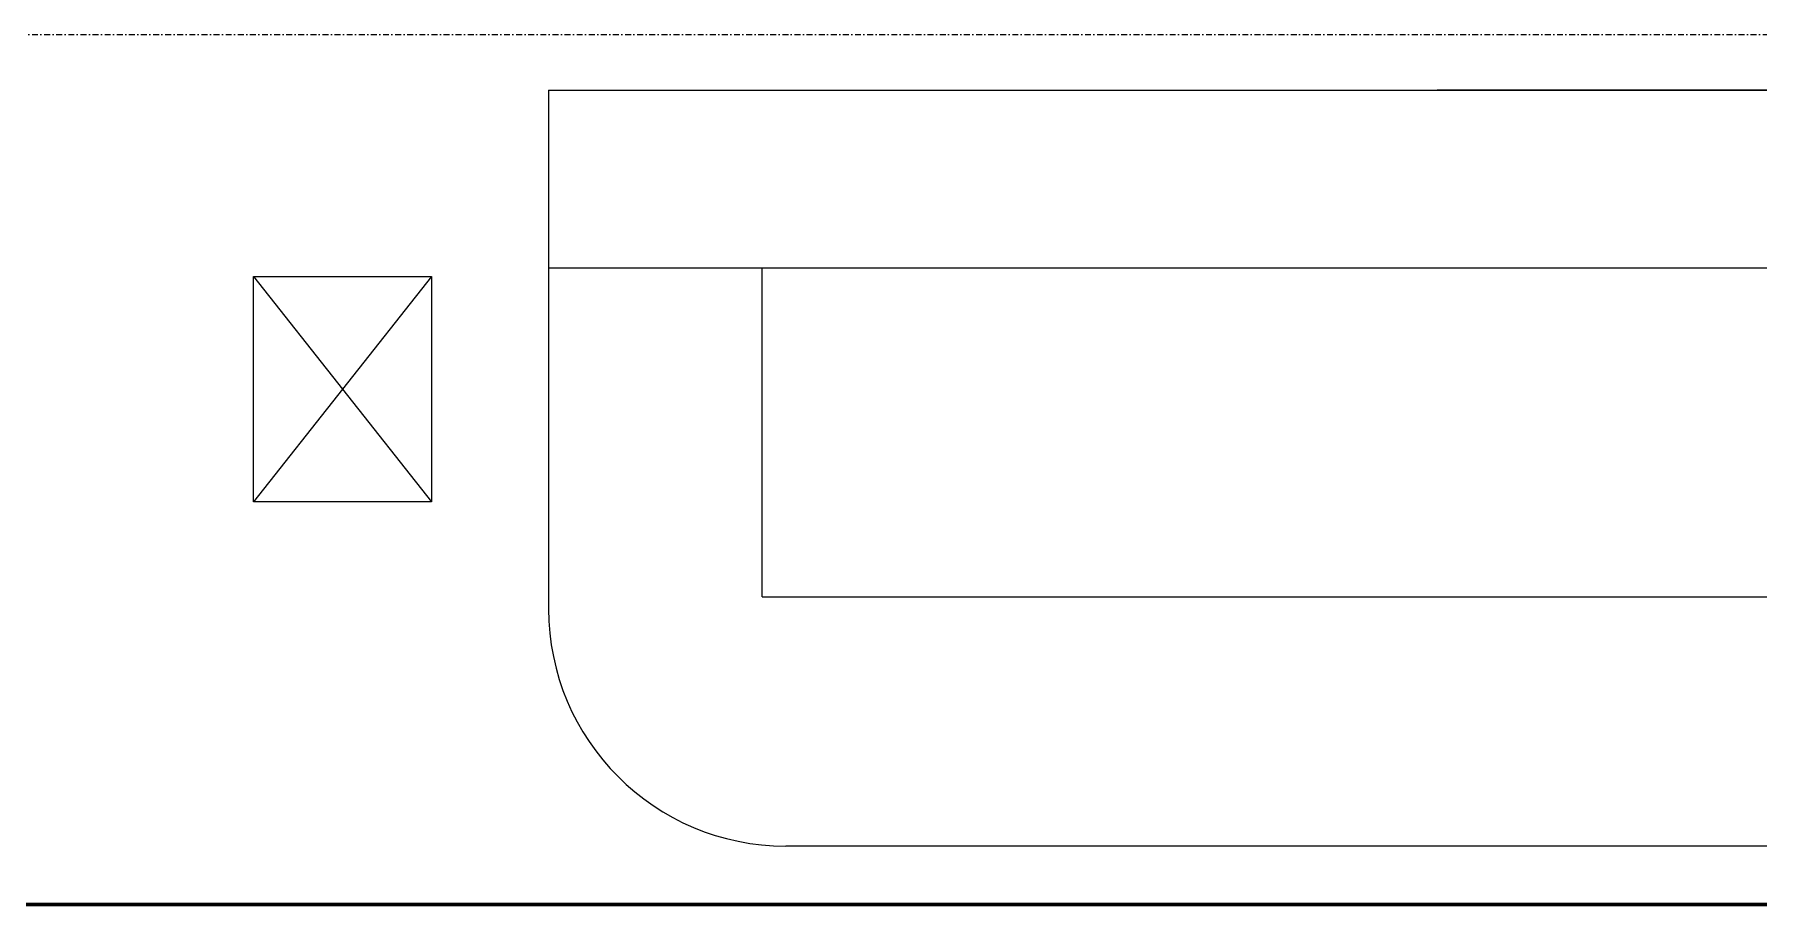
# Model space of a CAD drawing. Header units: centimetres. Extents: x -20963 to 233486, y -95276 to 159172.
# Drawn here: x 105426 to 106152, y 32759 to 33130 of the extents above; entities that cross this region are included whole.
import ezdxf

# ---------------------------------------------------------------- set-up
doc = ezdxf.new("R2010")
doc.units = ezdxf.units.CM
doc.header["$LTSCALE"] = 10
doc.header["$MEASUREMENT"] = 0
for name, pattern in [('006 Slab Edge$0$Dash2', [3, 1.5, -1.5]), ('006 Slab Edge$0$Hidden', [7.14375, 4.7625, -2.38125]), ('DASHDOT2', [0.5, 0.25, -0.125, 0, -0.125])]:
    doc.linetypes.add(name, pattern=pattern)
for name, color, linetype, lineweight in [('006 plans$0$A-WALL-FULL', 6, 'Continuous', 60), ('006 Slab Edge$0$A-FLOR-OVHD', 10, '006 Slab Edge$0$Dash2', 13), ('ARK_AHŞAP', 45, 'Continuous', 15)]:
    doc.layers.add(name, color=color, linetype=linetype, lineweight=lineweight)
for name, color, linetype in [('006 Slab Edge$0$A-ANNO-DIM-IN', 1, 'Continuous'), ('A-MA-DEMISE LINE', 10, 'DASHDOT2'), ('A_WALL', 3, 'Continuous'), ('LP-DIMENSION_INT_100', 51, 'Continuous')]:
    doc.layers.add(name, color=color, linetype=linetype)

# ---------------------------------------------------------------- blocks, each defined once
blk = doc.blocks.new('gfgf')
at = {"layer": '006 plans$0$A-WALL-FULL'}
blk.add_line((389963.4, 254950), (404647.4, 254950), dxfattribs=at)
at = {"layer": '006 Slab Edge$0$A-ANNO-DIM-IN'}
for p, q in [((391245.8, 257597.5), (391995.8, 256647.5)), ((391995.8, 257597.5), (391245.8, 256647.5))]:
    blk.add_line(p, q, dxfattribs=at)
at = {"layer": '006 Slab Edge$0$A-FLOR-OVHD', "linetype": '006 Slab Edge$0$Hidden', "ltscale": 100}
blk.add_lwpolyline([(391245.8, 257597.5), (391995.8, 257597.5), (391995.8, 256647.5), (391245.8, 256647.5)], close=True, dxfattribs=at)
blk = doc.blocks.new('PLAN')
at = {"layer": 'A-MA-DEMISE LINE', "color": 4, "elevation": 0}
blk.add_lwpolyline([(100313.3, 33129.95), (103312.12, 33129.95), (103312.12, 31353.36), (100313.3, 31353.36)], close=True, dxfattribs=at)
at = {"layer": 'A-MA-DEMISE LINE', "color": 4, "xscale": 0.1, "yscale": 0.1, "zscale": 0.1}
blk.add_blockref('gfgf', (62317.38, 7268.24, 0), dxfattribs=at)

msp = doc.modelspace()

# ---------------------------------------------------------------- linework, layer by layer
at = {"layer": 'A_WALL'}
msp.add_line((106401.81, 33106.48, 0), (106016.81, 33106.48, 0), dxfattribs=at)
at = {"layer": 'ARK_AHŞAP'}
for p, q in [((105642.31, 33106.48, 0), (105642.31, 33031.48, 0)), ((105642.31, 33031.48, 0), (105642.31, 32887.91, 0)), ((105732.31, 32892.91, 0), (106426.48, 32892.91)), ((106426.48, 32787.91), (105742.31, 32787.91, 0))]:
    msp.add_line(p, q, dxfattribs=at)
msp.add_lwpolyline([(105642.31, 33106.48), (105642.31, 33106.48), (106518.69, 33106.48), (106518.69, 33031.48), (105642.31, 33031.48), (105642.31, 33031.48)], dxfattribs=at)
at = {"layer": 'ARK_AHŞAP', "elevation": 0}
msp.add_lwpolyline([(105732.31, 32892.91), (105732.31, 33031.48)], dxfattribs=at)
at = {"layer": 'ARK_AHŞAP'}
msp.add_arc((105742.31, 32887.91, 0), 100, 180, 270, dxfattribs=at)

# ---------------------------------------------------------------- block references
at = {"layer": 'LP-DIMENSION_INT_100', "color": 2}
msp.add_blockref('PLAN', (4076.07, 0), dxfattribs=at)

doc.saveas('drawing.dxf')
